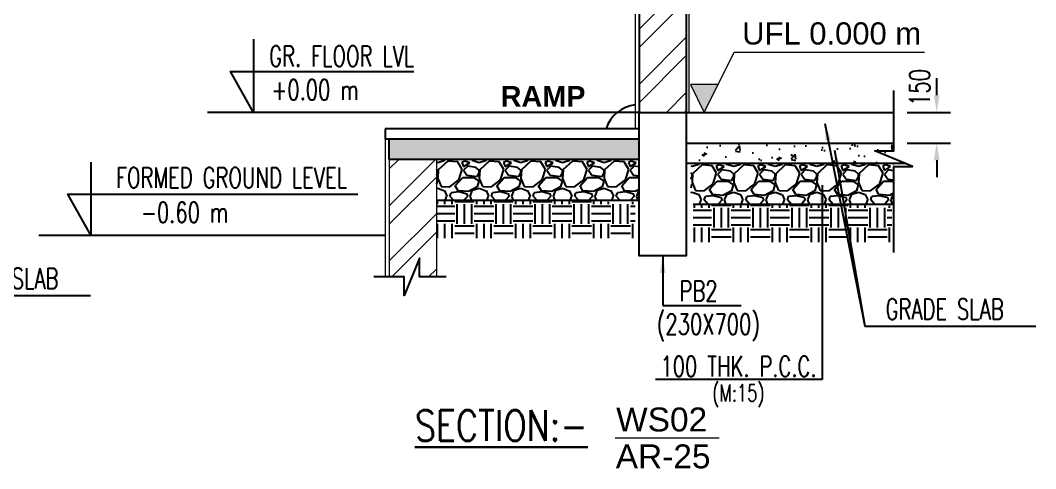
# Model space of a CAD drawing. Header units: millimetres. Extents: x 2659630 to 6742168, y -2425387 to -732288.
# Drawn here: x 2927730 to 2942598, y -947119 to -940554 of the extents above; entities that cross this region are included whole.
import ezdxf
from ezdxf.enums import TextEntityAlignment as Align

# ---------------------------------------------------------------- set-up
doc = ezdxf.new("R2010")
doc.units = ezdxf.units.MM
doc.header["$PDMODE"] = 35
doc.header["$PDSIZE"] = -25
for name, color, linetype, lineweight in [('A-AREA-IDEN', 2, 'Continuous', 9), ('A-PLASTER', 50, 'Continuous', 0), ('A-RCC HATCH', 253, 'Continuous', 0), ('A-WALL', 113, 'Continuous', 9), ('A-WALL-PATT', 111, 'Continuous', 0), ('G-ANNO-DIMS', 111, 'Continuous', 9), ('G-ANNO-SYMB', 111, 'Continuous', 9)]:
    doc.layers.add(name, color=color, linetype=linetype, lineweight=lineweight)
for name, color, linetype in [('A-EARTH FILL', 1, 'Continuous'), ('A-FLOOR FINISH LINE', 30, 'Continuous'), ('A-MOULDING', 20, 'Continuous'), ('A-RCC LINE', 6, 'Continuous'), ('A-RUBBLE', 1, 'Continuous'), ('S-BEAM NO', 3, 'Continuous'), ('S-BEAM OUTER', 4, 'Continuous'), ('S-BRECK LINE', 8, 'Continuous'), ('S-DIM-1', 5, 'Continuous'), ('S-LEVEL SECTION', 3, 'Continuous'), ('S-PCC', 9, 'Continuous'), ('S-TITIL', 6, 'Continuous')]:
    doc.layers.add(name, color=color, linetype=linetype)
doc.styles.add('Arial_1', font='arial.ttf', dxfattribs={"height": 98.353293})
doc.styles.add('Arial_5', font='arial.ttf', dxfattribs={"height": 108.188623})
doc.styles.add('Arial_B', font='arialbd.ttf', dxfattribs={"height": 125.853552})
doc.styles.add('ROMANS', font='r.shx', dxfattribs={"width": 0.7})
doc.dimstyles.new('dim33.33', dxfattribs={"dimtxt": 250, "dimasz": 250, "dimexe": 200, "dimexo": 200, "dimgap": 100, "dimtad": 1, "dimdec": 0, "dimlfac": 0.333331, "dimzin": 0, "dimdsep": 46, "dimtxsty": 'ROMANS', "dimcen": 0, "dimclrd": 5, "dimclre": 5, "dimclrt": 4, "dimadec": 0, "dimazin": 0, "dimtfac": 1, "dimtdec": 0, "dimtix": 1, "dimtofl": 0, "dimtmove": 2, "dimatfit": 3, "dimfxl": 1, "dimtolj": 1, "dimtzin": 0, "dimlwd": -1, "dimlwe": -1, "dimarcsym": 0})
pattern_1 = [(90, (5469229.34, -1100408.7), (-285.75, 285.75), [285.75, -285.75]), (90, (5469122.18, -1100408.7), (-285.75, 285.75), [285.75, -285.75]), (90, (5469015.03, -1100408.7), (-285.75, 285.75), [285.75, -285.75]), (180, (5468979.3, -1100372.98), (-285.75, -285.75), [285.75, -285.75]), (180, (5468979.3, -1100265.83), (-285.75, -285.75), [285.75, -285.75]), (180, (5468979.3, -1100158.67), (-285.75, -285.75), [285.75, -285.75])]
pattern_2 = [(90, (5472990.3, -1100464.94), (-285.75, 285.75), [285.75, -285.75]), (90, (5472883.14, -1100464.94), (-285.75, 285.75), [285.75, -285.75]), (90, (5472776, -1100464.94), (-285.75, 285.75), [285.75, -285.75]), (180, (5472740.27, -1100429.22), (-285.75, -285.75), [285.75, -285.75]), (180, (5472740.27, -1100322.06), (-285.75, -285.75), [285.75, -285.75]), (180, (5472740.27, -1100214.9), (-285.75, -285.75), [285.75, -285.75])]
pattern_3 = [(228.012787, (2472809.604, -1099799.103), (-4876.8000004, -5486.3999997), [82.01315, -8119.3161]), (184.969741, (2472754.74, -1099860.063), (7315.1999971, 609.6000347), [140.7371, -13932.9717]), (132.510447, (2472614.53, -1099872.255), (6096.0000026, -6705.5999977), [99.2356, -9824.3335]), (267.273689, (2472376.788, -1100024.655), (609.6000013, 12192), [128.1611, -12687.945]), (292.833654, (2472370.692, -1100152.67), (-3048.0000003, 7315.1999999), [125.6721, -12441.55386]), (357.273689, (2472419.46, -1100268.495), (-12192, 609.6000013), [128.1611, -12687.945]), (37.6942405, (2472547.476, -1100274.591), (-7924.7999996, -6096.0000005), [169.4865, -16779.1477]), (72.2553284, (2472681.588, -1100170.96), (4267.2000011, 13411.1999996), [160.0127, -15841.2616]), (121.4295656, (2472730.356, -1100018.56), (-4876.8000007, 7924.7999996), [128.5951, -12730.931]), (175.236358, (2472663.3, -1099908.83), (6705.6, -609.600001), [146.8112, -7193.7449]), (222.397438, (2472516.996, -1099896.64), (-7315.1999998, -6705.60000026), [189.8587, -18796.0254]), (138.814075, (2472980.29, -1100030.75), (-4267.2, 3657.6), [64.8011, -6415.3358]), (171.4692344, (2472931.524, -1099988.08), (7924.8000002, -1219.1999986), [123.2837, -12205.11336]), (225, (2472809.6, -1099969.8), (0, -609.6), [86.21024, -775.89435]), (203.19859, (2472766.93, -1099896.64), (3048, 1219.2), [46.4259, -4596.1494]), (291.80141, (2472724.26, -1099914.93), (-609.6, 1828.8), [65.65575, -3217.1407]), (30.963757, (2472748.64, -1099975.89), (1828.8, 1219.2), [106.6367, -3447.91156]), (161.56505, (2472840.08, -1099921.02), (1219.2, -609.6), [77.1089, -1850.61555]), (16.38954, (2472370.692, -1099914.927), (6096, 1828.8), [108.0211, -10694.1184]), (70.346176, (2472474.324, -1099884.447), (-2438.4000002, -6705.6), [90.62375, -8971.73176]), (293.19859, (2472840.08, -1099799.1), (-1219.2, 3048), [92.8512, -4549.72406]), (343.61046, (2472876.66, -1099884.447), (-6096.0000001, 1828.7999996), [108.0211, -10694.1184]), (339.443955, (2472370.69, -1100292.88), (-3048, 1219.2), [104.16845, -5104.2562]), (294.775141, (2472468.228, -1100329.455), (-3048.0000036, 6705.5999984), [87.2813, -8640.8624]), (66.80141, (2472846.18, -1100408.7), (1219.2, 3048), [92.8512, -4549.72406]), (17.354025, (2472882.756, -1100323.36), (-7924.7999998, -2438.4000005), [102.18786, -10116.5702]), (69.443955, (2472547.476, -1100408.7), (-1219.2, -3048), [52.0842, -5156.34046]), (101.309932, (2472809.6, -1100408.7), (-609.6, 2438.4), [31.0835, -3077.2788]), (165.963757, (2472803.51, -1100378.22), (1828.8, -609.6), [125.6721, -2387.7731]), (186.009006, (2472681.588, -1100347.743), (6096, 609.6000003), [116.4641, -11529.9276]), (303.690068, (2472748.64, -1100030.75), (-609.6, 1219.2), [87.9177, -2110.0263]), (353.1572266, (2472797.412, -1100103.903), (10363.2000001, -1219.1999995), [153.4936, -15195.8422]), (60.945396, (2472949.81, -1100122.19), (-2438.4, -4267.2), [62.762, -6213.45416]), (90, (2472980.3, -1100067.3), (-609.6, 609.6), [36.576, -573.024]), (120.256437, (2472669.396, -1100329.455), (2438.3999997, -4267.2), [84.6881, -8384.1458]), (48.012787, (2472626.724, -1100256.303), (4876.8000004, 5486.3999996), [164.0263, -8037.3029]), (0, (2472736.45, -1100134.4), (609.6, 609.6), [158.496, -451.104]), (325.3048465, (2472894.948, -1100134.383), (6096.0000023, -4267.1999967), [96.3863, -9542.236]), (254.054604, (2472974.196, -1100189.25), (-609.6, -2438.4), [88.759, -4349.196]), (207.6459754, (2472949.812, -1100274.591), (-11582.4000004, -6095.9999992), [144.5148, -14306.99146]), (175.426079, (2472821.796, -1100341.647), (-7924.8, 609.6), [152.8871, -15135.80315])]
pattern_4 = [(228.012787, (2476534.116, -1099855.337), (-4876.8000004, -5486.3999997), [82.01315, -8119.3161]), (184.969741, (2476479.252, -1099916.297), (7315.1999971, 609.6000347), [140.7371, -13932.9717]), (132.510447, (2476339.044, -1099928.49), (6096.0000026, -6705.5999977), [99.2356, -9824.3335]), (267.273689, (2476101.3, -1100080.89), (609.6000013, 12192), [128.1611, -12687.945]), (292.833654, (2476095.204, -1100208.905), (-3048.0000003, 7315.1999999), [125.6721, -12441.55386]), (357.273689, (2476143.972, -1100324.73), (-12192, 609.6000013), [128.1611, -12687.945]), (37.6942405, (2476271.988, -1100330.825), (-7924.7999996, -6096.0000005), [169.4865, -16779.1477]), (72.2553284, (2476406.1, -1100227.193), (4267.2000011, 13411.1999996), [160.0127, -15841.2616]), (121.4295656, (2476454.868, -1100074.793), (-4876.8000007, 7924.7999996), [128.5951, -12730.931]), (175.236358, (2476387.81, -1099965.065), (6705.6, -609.600001), [146.8112, -7193.7449]), (222.397438, (2476241.508, -1099952.873), (-7315.1999998, -6705.60000026), [189.8587, -18796.0254]), (138.814075, (2476704.804, -1100086.985), (-4267.2, 3657.6), [64.8011, -6415.3358]), (171.4692344, (2476656.036, -1100044.313), (7924.8000002, -1219.1999986), [123.2837, -12205.11336]), (225, (2476534.1, -1100026.03), (0, -609.6), [86.21024, -775.89435]), (203.19859, (2476491.44, -1099952.87), (3048, 1219.2), [46.4259, -4596.1494]), (291.80141, (2476448.77, -1099971.16), (-609.6, 1828.8), [65.65575, -3217.1407]), (30.963757, (2476473.16, -1100032.12), (1828.8, 1219.2), [106.6367, -3447.91156]), (161.56505, (2476564.6, -1099977.26), (1219.2, -609.6), [77.1089, -1850.61555]), (16.38954, (2476095.204, -1099971.16), (6096, 1828.8), [108.0211, -10694.1184]), (70.346176, (2476198.836, -1099940.68), (-2438.4000002, -6705.6), [90.62375, -8971.73176]), (293.19859, (2476564.596, -1099855.34), (-1219.2, 3048), [92.8512, -4549.72406]), (343.61046, (2476601.172, -1099940.68), (-6096.0000001, 1828.7999996), [108.0211, -10694.1184]), (339.443955, (2476095.204, -1100349.11), (-3048, 1219.2), [104.16845, -5104.2562]), (294.775141, (2476192.74, -1100385.69), (-3048.0000036, 6705.5999984), [87.2813, -8640.8624]), (66.80141, (2476570.69, -1100464.94), (1219.2, 3048), [92.8512, -4549.72406]), (17.354025, (2476607.268, -1100379.593), (-7924.7999998, -2438.4000005), [102.18786, -10116.5702]), (69.443955, (2476271.99, -1100464.94), (-1219.2, -3048), [52.0842, -5156.34046]), (101.309932, (2476534.12, -1100464.94), (-609.6, 2438.4), [31.0835, -3077.2788]), (165.963757, (2476528.02, -1100434.46), (1828.8, -609.6), [125.6721, -2387.7731]), (186.009006, (2476406.1, -1100403.977), (6096, 609.6000003), [116.4641, -11529.9276]), (303.690068, (2476473.16, -1100086.99), (-609.6, 1219.2), [87.9177, -2110.0263]), (353.1572266, (2476521.924, -1100160.137), (10363.2000001, -1219.1999995), [153.4936, -15195.8422]), (60.945396, (2476674.324, -1100178.425), (-2438.4, -4267.2), [62.762, -6213.45416]), (90, (2476704.8, -1100123.56), (-609.6, 609.6), [36.576, -573.024]), (120.256437, (2476393.91, -1100385.69), (2438.3999997, -4267.2), [84.6881, -8384.1458]), (48.012787, (2476351.236, -1100312.537), (4876.8000004, 5486.3999996), [164.0263, -8037.3029]), (0, (2476460.96, -1100190.6), (609.6, 609.6), [158.496, -451.104]), (325.3048465, (2476619.46, -1100190.617), (6096.0000023, -4267.1999967), [96.3863, -9542.236]), (254.054604, (2476698.71, -1100245.48), (-609.6, -2438.4), [88.759, -4349.196]), (207.6459754, (2476674.324, -1100330.825), (-11582.4000004, -6095.9999992), [144.5148, -14306.99146]), (175.426079, (2476546.308, -1100397.88), (-7924.8, 609.6), [152.8871, -15135.80315])]
pattern_5 = [(225, (2472370.7, -1099058.7), (404.1115, -404.1115), []), (225, (2472101.3, -1099058.7), (404.1115, -404.1115), [])]
pattern_6 = [(225, (2472370.7, -1100408.7), (404.1115, -404.1115), []), (225, (2472101.3, -1100408.7), (404.1115, -404.1115), [])]
pattern_7 = [(50, (-6442439.75, 1541513), (546.554007, -47.817257), [57.15, -628.65]), (355, (-6442439.75, 1541513), (-105.728478, 573.16993), [45.72, -502.92]), (100.451, (-6442394.2, 1541509.03), (440.827505, 525.350063), [48.57, -534.27]), (46.1842, (-6442439.75, 1541665.4), (813.237123, -126.126984), [85.725, -942.975]), (96.6356, (-6442372, 1541654.9), (712.212703, 742.27667), [72.855, -801.405]), (351.184, (-6442439.75, 1541665.4), (712.21382, 742.27535), [68.58, -754.38]), (21, (-6442363.55, 1541627.3), (454.84464, -306.796556), [57.15, -628.65]), (326, (-6442363.55, 1541627.3), (185.406085, 552.563898), [45.72, -502.92]), (71.4514, (-6442325.65, 1541601.75), (640.249472, 245.768573), [48.57, -534.27]), (37.5, (-6442439.75, 1541513.01), (9.2658098, 253.6651166), [0, -496.824, 0, -510.54, 0, -504.825]), (7.5, (-6442439.75, 1541513.01), (200.4589875, 300.5417245), [0, -291.084, 0, -485.394, 0, -192.405]), (327.5, (-6442609.68, 1541513.01), (406.7717855, -17.186232), [0, -190.5, 0, -594.36, 0, -788.67]), (317.5, (-6442685.88, 1541513), (444.387544, 76.279473), [0, -247.65, 0, -394.716, 0, -560.07])]

# ---------------------------------------------------------------- blocks, each defined once
blk = doc.blocks.new('Spot section')
at = {"layer": 'G-ANNO-DIMS'}
h = blk.add_hatch(color=256, dxfattribs=at)
h.dxf.hatch_style = 1
h.paths.add_polyline_path([(0, 135.6), (67.3, 0), (134.5, 135.6)])
blk.add_lwpolyline([(134.5, 135.6), (0, 135.6), (67.3, 0), (213.2, 294.3), (1141.2, 294.3)], dxfattribs=at)
blk = doc.blocks.new('*D881')
at = {"layer": 'Defpoints', "color": 0, "ltscale": 2500}
for p in [(2940518, -941902), (2940518, -942352), (2941149, -942352)]:
    blk.add_point(p, dxfattribs=at)
at = {"layer": 'S-DIM-1', "color": 5}
for p, q in [((2941149, -941652), (2941149, -941402)), ((2940718, -941902), (2941349, -941902)), ((2940718, -942352), (2941349, -942352)), ((2941149, -942602), (2941149, -942852))]:
    blk.add_line(p, q, dxfattribs=at)
at = {"layer": 'S-DIM-1', "color": 5, "ltscale": 2500}
for points in [[(2941107, -941652), (2941190, -941652), (2941149, -941902)], [(2941190, -942602), (2941107, -942602), (2941149, -942352)]]:
    blk.add_solid(points, dxfattribs=at)
at = {"layer": 'S-DIM-1', "color": 4, "ltscale": 2500, "insert": (2940899, -941539), "char_height": 250, "attachment_point": 5, "rotation": 90, "style": 'ROMANS'}
blk.add_mtext('\\A1;{\\H1.2x;150}', dxfattribs=at)
blk = doc.blocks.new('*D895')
at = {"layer": 'Defpoints', "color": 0, "ltscale": 2500}
for p in [(2940518, -941902), (2940518, -942352), (2941149, -942352)]:
    blk.add_point(p, dxfattribs=at)
at = {"layer": 'S-DIM-1', "color": 5}
for p, q in [((2941149, -941652), (2941149, -941402)), ((2940718, -941902), (2941349, -941902)), ((2940718, -942352), (2941349, -942352)), ((2941149, -942602), (2941149, -942852))]:
    blk.add_line(p, q, dxfattribs=at)
at = {"layer": 'S-DIM-1', "color": 5, "ltscale": 2500}
for points in [[(2941107, -941652), (2941190, -941652), (2941149, -941902)], [(2941190, -942602), (2941107, -942602), (2941149, -942352)]]:
    blk.add_solid(points, dxfattribs=at)
at = {"layer": 'S-DIM-1', "color": 4, "ltscale": 2500, "insert": (2940899, -941539), "char_height": 250, "attachment_point": 5, "rotation": 90, "style": 'ROMANS'}
blk.add_mtext('\\A1;{\\H1.2x;150}', dxfattribs=at)
blk = doc.blocks.new('*D898')
at = {"layer": 'Defpoints', "color": 0, "ltscale": 2500}
for p in [(2940518, -941902), (2940518, -942352), (2941149, -942352)]:
    blk.add_point(p, dxfattribs=at)
at = {"layer": 'S-DIM-1', "color": 5}
for p, q in [((2941149, -941652), (2941149, -941402)), ((2940718, -941902), (2941349, -941902)), ((2940718, -942352), (2941349, -942352)), ((2941149, -942602), (2941149, -942852))]:
    blk.add_line(p, q, dxfattribs=at)
at = {"layer": 'S-DIM-1', "color": 5, "ltscale": 2500}
for points in [[(2941107, -941652), (2941190, -941652), (2941149, -941902)], [(2941190, -942602), (2941107, -942602), (2941149, -942352)]]:
    blk.add_solid(points, dxfattribs=at)
at = {"layer": 'S-DIM-1', "color": 4, "ltscale": 2500, "insert": (2940899, -941539), "char_height": 250, "attachment_point": 5, "rotation": 90, "style": 'ROMANS'}
blk.add_mtext('\\A1;{\\H1.2x;150}', dxfattribs=at)

msp = doc.modelspace()

# ---------------------------------------------------------------- hatches: boundary and pattern name
at = {"layer": 'A-EARTH FILL'}
h = msp.add_hatch(dxfattribs=at)
h.set_pattern_fill('EARTH', color=256, scale=45, angle=90)
h.set_pattern_definition(pattern_1)
h.paths.add_polyline_path([(2936732.293, -943745.822), (2936732.293, -943212.962), (2933822.293, -943192.477), (2933822.293, -943745.822)])
h = msp.add_hatch(dxfattribs=at)
h.set_pattern_fill('EARTH', color=256, scale=45, angle=90)
h.set_pattern_definition(pattern_1)
h.paths.add_polyline_path([(2936732.293, -943745.822), (2936732.293, -943212.962), (2933822.293, -943192.477), (2933822.293, -943745.822)])
h = msp.add_hatch(dxfattribs=at)
h.set_pattern_fill('EARTH', color=256, scale=45, angle=90)
h.set_pattern_definition(pattern_1)
h.paths.add_polyline_path([(2936732.293, -943745.822), (2936732.293, -943212.962), (2933822.293, -943192.477), (2933822.293, -943745.822)])
h = msp.add_hatch(dxfattribs=at)
h.set_pattern_fill('EARTH', color=256, scale=45, angle=90)
h.set_pattern_definition(pattern_2)
h.paths.add_polyline_path([(2940493.25, -943802.056), (2940493.25, -943269.196), (2937583.25, -943248.71), (2937583.25, -943802.056)])
h = msp.add_hatch(dxfattribs=at)
h.set_pattern_fill('EARTH', color=256, scale=45, angle=90)
h.set_pattern_definition(pattern_2)
h.paths.add_polyline_path([(2940493.25, -943802.056), (2940493.25, -943269.196), (2937583.25, -943248.71), (2937583.25, -943802.056)])
h = msp.add_hatch(dxfattribs=at)
h.set_pattern_fill('EARTH', color=256, scale=45, angle=90)
h.set_pattern_definition(pattern_2)
h.paths.add_polyline_path([(2940493.25, -943802.056), (2940493.25, -943269.196), (2937583.25, -943248.71), (2937583.25, -943802.056)])
at = {"layer": 'A-RCC HATCH'}
h = msp.add_hatch(color=256, dxfattribs=at)
h.dxf.hatch_style = 1
h.paths.add_polyline_path([(2936792.293, -942592.477), (2933132.293, -942592.477), (2933132.293, -942292.477), (2936792.293, -942292.477)])
h = msp.add_hatch(color=256, dxfattribs=at)
h.dxf.hatch_style = 1
h.paths.add_polyline_path([(2936792.293, -942592.477), (2933132.293, -942592.477), (2933132.293, -942292.477), (2936792.293, -942292.477)])
h = msp.add_hatch(color=256, dxfattribs=at)
h.dxf.hatch_style = 1
h.paths.add_polyline_path([(2936792.293, -942592.477), (2933132.293, -942592.477), (2933132.293, -942292.477), (2936792.293, -942292.477)])
at = {"layer": 'A-RUBBLE'}
h = msp.add_hatch(dxfattribs=at)
h.set_pattern_fill('GRAVEL', color=256, scale=24)
h.set_pattern_definition(pattern_3)
h.paths.add_polyline_path([(2936792.293, -942592.477), (2933822.293, -942592.477), (2933822.293, -943192.477), (2936792.293, -943192.477)])
h = msp.add_hatch(dxfattribs=at)
h.set_pattern_fill('GRAVEL', color=256, scale=24)
h.set_pattern_definition(pattern_3)
h.paths.add_polyline_path([(2936792.293, -942592.477), (2933822.293, -942592.477), (2933822.293, -943192.477), (2936792.293, -943192.477)])
h = msp.add_hatch(dxfattribs=at)
h.set_pattern_fill('GRAVEL', color=256, scale=24)
h.set_pattern_definition(pattern_3)
h.paths.add_polyline_path([(2936792.293, -942592.477), (2933822.293, -942592.477), (2933822.293, -943192.477), (2936792.293, -943192.477)])
h = msp.add_hatch(dxfattribs=at)
h.set_pattern_fill('GRAVEL', color=256, scale=24)
h.set_pattern_definition(pattern_4)
h.paths.add_polyline_path([(2940516.805, -942648.71), (2937546.805, -942648.71), (2937546.805, -943248.71), (2940516.805, -943248.71)])
h = msp.add_hatch(dxfattribs=at)
h.set_pattern_fill('GRAVEL', color=256, scale=24)
h.set_pattern_definition(pattern_4)
h.paths.add_polyline_path([(2940516.805, -942648.71), (2937546.805, -942648.71), (2937546.805, -943248.71), (2940516.805, -943248.71)])
h = msp.add_hatch(dxfattribs=at)
h.set_pattern_fill('GRAVEL', color=256, scale=24)
h.set_pattern_definition(pattern_4)
h.paths.add_polyline_path([(2940516.805, -942648.71), (2937546.805, -942648.71), (2937546.805, -943248.71), (2940516.805, -943248.71)])
at = {"layer": 'A-WALL-PATT'}
h = msp.add_hatch(dxfattribs=at)
h.set_pattern_fill('ANSI32', color=256, scale=60, angle=180, style=0)
h.set_pattern_definition(pattern_5)
h.paths.add_polyline_path([(2937137.293, -939802.477), (2937137.293, -941902.477), (2937482.293, -941902.477), (2937482.293, -939802.477)])
h.paths.add_polyline_path([(2936792.293, -939892.477), (2936792.293, -941902.477), (2937137.293, -941902.477), (2937137.293, -939892.477)])
h = msp.add_hatch(dxfattribs=at)
h.set_pattern_fill('ANSI32', color=256, scale=60, angle=180, style=0)
h.set_pattern_definition(pattern_5)
h.paths.add_polyline_path([(2937137.293, -939802.477), (2937137.293, -941902.477), (2937482.293, -941902.477), (2937482.293, -939802.477)])
h.paths.add_polyline_path([(2936792.293, -939892.477), (2936792.293, -941902.477), (2937137.293, -941902.477), (2937137.293, -939892.477)])
h = msp.add_hatch(dxfattribs=at)
h.set_pattern_fill('ANSI32', color=256, scale=60, angle=180, style=0)
h.set_pattern_definition(pattern_5)
h.paths.add_polyline_path([(2937137.293, -939802.477), (2937137.293, -941902.477), (2937482.293, -941902.477), (2937482.293, -939802.477)])
h.paths.add_polyline_path([(2936792.293, -939892.477), (2936792.293, -941902.477), (2937137.293, -941902.477), (2937137.293, -939892.477)])
h = msp.add_hatch(dxfattribs=at)
h.set_pattern_fill('ANSI32', color=256, scale=60, angle=180, style=0)
h.set_pattern_definition(pattern_6)
h.paths.add_polyline_path([(2933132.293, -944310.737), (2933132.293, -942592.477), (2933132.293, -942592.477), (2933822.293, -942592.477), (2933822.293, -944310.737), (2933577.553, -944310.737), (2933577.553, -944035.99), (2933351.921, -944585.485), (2933351.921, -944310.737)])
h = msp.add_hatch(dxfattribs=at)
h.set_pattern_fill('ANSI32', color=256, scale=60, angle=180, style=0)
h.set_pattern_definition(pattern_6)
h.paths.add_polyline_path([(2933132.293, -944310.737), (2933132.293, -942592.477), (2933132.293, -942592.477), (2933822.293, -942592.477), (2933822.293, -944310.737), (2933577.553, -944310.737), (2933577.553, -944035.99), (2933351.921, -944585.485), (2933351.921, -944310.737)])
h = msp.add_hatch(dxfattribs=at)
h.set_pattern_fill('ANSI32', color=256, scale=60, angle=180, style=0)
h.set_pattern_definition(pattern_6)
h.paths.add_polyline_path([(2933132.293, -944310.737), (2933132.293, -942592.477), (2933132.293, -942592.477), (2933822.293, -942592.477), (2933822.293, -944310.737), (2933577.553, -944310.737), (2933577.553, -944035.99), (2933351.921, -944585.485), (2933351.921, -944310.737)])
at = {"layer": 'S-PCC'}
h = msp.add_hatch(dxfattribs=at)
h.set_pattern_fill('AR-CONC', color=256, scale=3, style=0)
h.set_pattern_definition(pattern_7)
h.paths.add_polyline_path([(2937482.293, -942652.477), (2937482.293, -942352.477), (2940518.468, -942352.477), (2940518.468, -942526.988), (2940243.72, -942526.988), (2940549.332, -942652.477), (2940549.332, -942652.477)])
h = msp.add_hatch(dxfattribs=at)
h.set_pattern_fill('AR-CONC', color=256, scale=3, style=0)
h.set_pattern_definition(pattern_7)
h.paths.add_polyline_path([(2937482.293, -942652.477), (2937482.293, -942352.477), (2940518.468, -942352.477), (2940518.468, -942526.988), (2940243.72, -942526.988), (2940549.332, -942652.477), (2940549.332, -942652.477)])
h = msp.add_hatch(dxfattribs=at)
h.set_pattern_fill('AR-CONC', color=256, scale=3, style=0)
h.set_pattern_definition(pattern_7)
h.paths.add_polyline_path([(2937482.293, -942652.477), (2937482.293, -942352.477), (2940518.468, -942352.477), (2940518.468, -942526.988), (2940243.72, -942526.988), (2940549.332, -942652.477), (2940549.332, -942652.477)])

# ---------------------------------------------------------------- linework, layer by layer
at = {"layer": 'A-FLOOR FINISH LINE'}
for p, q in [((2933072.293, -942142.477), (2933072.293, -942292.477)), ((2936792.293, -942142.477), (2933072.293, -942142.477)), ((2933072.293, -942142.477), (2933072.293, -942292.477)), ((2936792.293, -942142.477), (2933072.293, -942142.477)), ((2933072.293, -942142.477), (2933072.293, -942292.477)), ((2936792.293, -942142.477), (2933072.293, -942142.477)), ((2933132.293, -942292.477), (2933072.293, -942292.477)), ((2933132.293, -942292.477), (2933072.293, -942292.477)), ((2933132.293, -942292.477), (2933072.293, -942292.477))]:
    msp.add_line(p, q, dxfattribs=at)
at = {"layer": 'A-MOULDING'}
for centre, start in [((2936792.287, -942298.477), 96.7556582), ((2936792.287, -942298.477), 96.7556582), ((2936792.287, -942298.477), 96.7556582), ((2936792.293, -942298.477), 96.756327), ((2936792.293, -942298.477), 96.756327), ((2936792.293, -942298.477), 96.756327)]:
    msp.add_arc(centre, 510, start, 162.1887502, dxfattribs=at)
at = {"layer": 'A-PLASTER'}
for p, q in [((2937518.293, -939166.477, 0), (2937518.293, -941902.477)), ((2937518.293, -939166.477, 0), (2937518.293, -941902.477)), ((2937518.293, -939166.477, 0), (2937518.293, -941902.477)), ((2936732.293, -939538.477), (2936732.293, -942142.477)), ((2936732.293, -939538.477), (2936732.293, -942142.477)), ((2936732.293, -939538.477), (2936732.293, -942142.477)), ((2933072.293, -942292.477), (2933072.293, -944310.737)), ((2933072.293, -942292.477), (2933072.293, -944310.737)), ((2933072.293, -942292.477), (2933072.293, -944310.737))]:
    msp.add_line(p, q, dxfattribs=at)
at = {"layer": 'A-RCC LINE'}
for p, q in [((2936792.293, -942292.477), (2933132.293, -942292.477)), ((2933132.293, -942592.477), (2933132.293, -942292.477)), ((2933132.293, -942592.477), (2933132.293, -942292.477)), ((2936792.293, -942292.477), (2933132.293, -942292.477)), ((2936792.293, -942292.477), (2933132.293, -942292.477)), ((2933132.293, -942592.477), (2933132.293, -942292.477)), ((2936792.293, -942592.477), (2933132.293, -942592.477)), ((2936792.293, -942592.477), (2933132.293, -942592.477)), ((2936792.293, -942592.477), (2933132.293, -942592.477))]:
    msp.add_line(p, q, dxfattribs=at)
at = {"layer": 'A-RUBBLE'}
for p, q in [((2936792.293, -943192.477), (2933822.293, -943192.477)), ((2936792.293, -943192.477), (2933822.293, -943192.477)), ((2936792.293, -943192.477), (2933822.293, -943192.477)), ((2940518.468, -943248.71), (2937583.25, -943248.71)), ((2940518.468, -943248.71), (2937583.25, -943248.71)), ((2940518.468, -943248.71), (2937583.25, -943248.71))]:
    msp.add_line(p, q, dxfattribs=at)
at = {"layer": 'A-WALL'}
for p, q in [((2933132.293, -942592.477), (2933132.293, -944310.737)), ((2933132.293, -942592.477), (2933132.293, -944310.737)), ((2933132.293, -942592.477), (2933132.293, -944310.737)), ((2933822.293, -942592.477), (2933822.293, -944310.737)), ((2933822.293, -942592.477), (2933822.293, -944310.737)), ((2933822.293, -942592.477), (2933822.293, -944310.737))]:
    msp.add_line(p, q, dxfattribs=at)
at = {"layer": 'G-ANNO-SYMB'}
msp.add_line((2936440.458, -946669.174), (2937962.219, -946669.174), dxfattribs=at)
at = {"layer": 'S-BEAM OUTER'}
for p, q in [((2936792.293, -939502.477, 0), (2936792.293, -941902.477)), ((2936792.293, -939502.477, 0), (2936792.293, -941902.477)), ((2936792.293, -939502.477, 0), (2936792.293, -941902.477)), ((2937482.293, -939502.477), (2937482.293, -941902.477)), ((2937482.293, -939502.477), (2937482.293, -941902.477)), ((2937482.293, -939502.477), (2937482.293, -941902.477)), ((2936792.293, -941902.477), (2940518.468, -941902.477)), ((2936792.293, -941902.477), (2940518.468, -941902.477)), ((2936792.293, -941902.477), (2940518.468, -941902.477)), ((2937482.293, -942352.477), (2940518.468, -942352.477)), ((2937482.293, -942352.477), (2940518.468, -942352.477)), ((2937482.293, -942352.477), (2940518.468, -942352.477)), ((2940695.454, -942652.477), (2937482.293, -942652.477)), ((2940695.454, -942652.477), (2937482.293, -942652.477)), ((2940695.454, -942652.477), (2937482.293, -942652.477))]:
    msp.add_line(p, q, dxfattribs=at)
msp.add_lwpolyline([(2936792.293, -941902.477), (2937482.293, -941902.477), (2937482.293, -944001.541), (2936792.293, -944001.541)], close=True, dxfattribs=at)
msp.add_lwpolyline([(2936792.293, -941902.477), (2937482.293, -941902.477), (2937482.293, -944001.541), (2936792.293, -944001.541)], close=True, dxfattribs=at)
msp.add_lwpolyline([(2936792.293, -941902.477), (2937482.293, -941902.477), (2937482.293, -944001.541), (2936792.293, -944001.541)], close=True, dxfattribs=at)
at = {"layer": 'S-BRECK LINE'}
for points in [[(2940518.468, -943952.644), (2940518.468, -942692.619), (2940793.215, -942692.619), (2940243.72, -942466.988), (2940518.468, -942466.988), (2940518.468, -941579.901)], [(2940518.468, -943952.644), (2940518.468, -942692.619), (2940793.215, -942692.619), (2940243.72, -942466.988), (2940518.468, -942466.988), (2940518.468, -941579.901)], [(2940518.468, -943952.644), (2940518.468, -942692.619), (2940793.215, -942692.619), (2940243.72, -942466.988), (2940518.468, -942466.988), (2940518.468, -941579.901)], [(2933968.159, -944310.737), (2933577.553, -944310.737), (2933577.553, -944035.99), (2933351.921, -944585.485), (2933351.921, -944310.737), (2932908.378, -944310.737)], [(2933968.159, -944310.737), (2933577.553, -944310.737), (2933577.553, -944035.99), (2933351.921, -944585.485), (2933351.921, -944310.737), (2932908.378, -944310.737)], [(2933968.159, -944310.737), (2933577.553, -944310.737), (2933577.553, -944035.99), (2933351.921, -944585.485), (2933351.921, -944310.737), (2932908.378, -944310.737)]]:
    msp.add_lwpolyline(points, dxfattribs=at)
at = {"layer": 'S-LEVEL SECTION'}
for p, q in [((2936792.293, -941902.477), (2930472.657, -941902.477)), ((2936792.293, -941902.477), (2930472.657, -941902.477)), ((2936792.293, -941902.477), (2930472.657, -941902.477)), ((2928002.339, -943701.541), (2933072.293, -943701.541)), ((2928002.339, -943701.541), (2933072.293, -943701.541)), ((2928002.339, -943701.541), (2933072.293, -943701.541))]:
    msp.add_line(p, q, dxfattribs=at)
for points in [[(2931142.527, -940829.73), (2931142.527, -941902.477), (2930808.442, -941302.189), (2933491.972, -941302.189)], [(2931142.527, -940829.73), (2931142.527, -941902.477), (2930808.442, -941302.189), (2933491.972, -941302.189)], [(2931142.527, -940829.73), (2931142.527, -941902.477), (2930808.442, -941302.189), (2933491.972, -941302.189)], [(2928762.279, -942628.794), (2928762.279, -943701.541), (2928428.194, -943101.253), (2932674.829, -943101.253)], [(2928762.279, -942628.794), (2928762.279, -943701.541), (2928428.194, -943101.253), (2932674.829, -943101.253)], [(2928762.279, -942628.794), (2928762.279, -943701.541), (2928428.194, -943101.253), (2932674.829, -943101.253)]]:
    msp.add_lwpolyline(points, dxfattribs=at)

# ---------------------------------------------------------------- block references
at = {"layer": 'G-ANNO-DIMS', "xscale": 3, "yscale": 3, "zscale": 3}
msp.add_blockref('Spot section', (2937543.848, -941902.474), dxfattribs=at)
msp.add_blockref('Spot section', (2937543.848, -941902.474), dxfattribs=at)
msp.add_blockref('Spot section', (2937543.848, -941902.474), dxfattribs=at)

# ---------------------------------------------------------------- texts
at = {"layer": 'A-AREA-IDEN', "insert": (2935384.761, -941818.171), "char_height": 302.0485, "width": 3400.9748, "attachment_point": 8, "line_spacing_factor": 0.938532, "style": 'Arial_B'}
msp.add_mtext('RAMP', dxfattribs=at)
msp.add_mtext('RAMP', dxfattribs=at)
msp.add_mtext('RAMP', dxfattribs=at)
at = {"layer": 'G-ANNO-DIMS', "insert": (2938300.098, -940584.352), "char_height": 324.56587, "width": 3120.37763, "attachment_point": 1, "line_spacing_factor": 0.938532, "style": 'Arial_5'}
msp.add_mtext('UFL 0.000 m', dxfattribs=at)
msp.add_mtext('UFL 0.000 m', dxfattribs=at)
msp.add_mtext('UFL 0.000 m', dxfattribs=at)
at = {"layer": 'G-ANNO-SYMB', "char_height": 350.5449, "width": 325.02824, "attachment_point": 2, "line_spacing_factor": 0.938532, "style": 'Arial_1'}
for s, insert in [('WS02', (2937121.13, -946223.017)), ('AR-25', (2937142.876, -946763.101))]:
    msp.add_mtext(s, dxfattribs=dict(at, insert=insert))
at = {"layer": 'S-BEAM NO', "style": 'ROMANS', "width": 0.7}
for s, p in [('PB2', (2937660.945, -944517.955)), ('PB2', (2937660.945, -944517.955)), ('PB2', (2937660.945, -944517.955)), ('(230X700)', (2937804.821, -945001.785, 0)), ('(230X700)', (2937804.821, -945001.785, 0)), ('(230X700)', (2937804.821, -945001.785, 0))]:
    msp.add_text(s, height=300, dxfattribs=at).set_placement(p, align=Align.MIDDLE_CENTER)
at = {"layer": 'S-DIM-1', "color": 4, "ltscale": 2500, "char_height": 300, "attachment_point": 5, "rotation": 359.9999954, "style": 'ROMANS'}
for s, insert in [('{\\A1;GRADE SLAB }', (2927423.66, -944333.862)), ('{\\A1;GRADE SLAB }', (2941263.97, -944782.797)), ('{\\A1;100 THK. P.C.C.}', (2938245.635, -945620.928)), ('{\\A1;100 THK. P.C.C.}', (2938245.635, -945620.928)), ('{\\A1;100 THK. P.C.C.}', (2938245.635, -945620.928))]:
    msp.add_mtext(s, dxfattribs=dict(at, insert=insert))
at = {"layer": 'S-DIM-1', "color": 4, "ltscale": 2500, "insert": (2938245.635, -946051.013), "char_height": 250, "attachment_point": 5, "style": 'ROMANS'}
msp.add_mtext('{\\A1;(M:15)}', dxfattribs=at)
msp.add_mtext('{\\A1;(M:15)}', dxfattribs=at)
msp.add_mtext('{\\A1;(M:15)}', dxfattribs=at)
at = {"layer": 'S-LEVEL SECTION', "char_height": 300, "attachment_point": 5, "line_spacing_factor": 0.938532, "style": 'ROMANS'}
for s, insert in [('GR. FLOOR LVL', (2932436.548, -941078.83)), ('GR. FLOOR LVL', (2932436.548, -941078.83)), ('GR. FLOOR LVL', (2932436.548, -941078.83)), ('+0.00 m', (2932045.589, -941571.078)), ('+0.00 m', (2932045.589, -941571.078)), ('+0.00 m', (2932045.589, -941571.078)), ('FORMED GROUND LEVEL', (2930822.381, -942857.849)), ('FORMED GROUND LEVEL', (2930822.381, -942857.849)), ('FORMED GROUND LEVEL', (2930822.381, -942857.849)), ('-0.60 m', (2930135.171, -943366.218)), ('-0.60 m', (2930135.171, -943366.218)), ('-0.60 m', (2930135.171, -943366.218))]:
    msp.add_mtext(s, dxfattribs=dict(at, insert=insert))
at = {"layer": 'S-TITIL', "lineweight": 30, "style": 'ROMANS', "width": 0.8}
msp.add_text('%%USECTION:-', height=450, dxfattribs=at).set_placement((2933507.768, -946712.687, 0))
msp.add_text('%%USECTION:-', height=450, dxfattribs=at).set_placement((2933507.768, -946712.687, 0))

# ---------------------------------------------------------------- dimensions: what is measured, and where the dimension line sits
at = {"layer": 'S-DIM-1'}
for picture in ['*D881', '*D895', '*D898']:
    dim = msp.add_linear_dim(base=(2941148.824, -942352.477), p1=(2940518.468, -941902.477), p2=(2940518.468, -942352.477), angle=90, text='{\\H1.2x;<>}', dimstyle='dim33.33', dxfattribs=at)
    dim.commit()
    dim.dimension.update_dxf_attribs({"geometry": picture, "text_midpoint": (2940898.824, -941539.196), "dimtype": 160})

# ---------------------------------------------------------------- leaders
for points in [[(2925813.748, -942005.147), (2926257.339, -944585.445), (2928757.599, -944585.445)], [(2925813.748, -942005.147), (2926257.339, -944585.445), (2928757.599, -944585.445)], [(2925813.748, -942005.147), (2926257.339, -944585.445), (2928757.599, -944585.445)], [(2939512.575, -942063.564), (2940097.649, -945034.38), (2942597.909, -945034.38)], [(2939654.058, -942454.082), (2940097.649, -945034.38), (2942597.909, -945034.38)], [(2939654.058, -942454.082), (2940097.649, -945034.38), (2942597.909, -945034.38)], [(2939471.2, -942969.67), (2939471.2, -945811.404), (2937032.346, -945811.404)], [(2939471.2, -942969.67), (2939471.2, -945811.404), (2937032.346, -945811.404)], [(2939471.2, -942969.67), (2939471.2, -945811.404), (2937032.346, -945811.404)], [(2937137.293, -944001.541), (2937137.293, -944731.661), (2938285.345, -944731.661)], [(2937137.293, -944001.541), (2937137.293, -944731.661), (2938285.345, -944731.661)], [(2937137.293, -944001.541), (2937137.293, -944731.661), (2938285.345, -944731.661)]]:
    msp.add_leader(points, dimstyle='dim33.33', dxfattribs=at)

doc.saveas('drawing.dxf')
